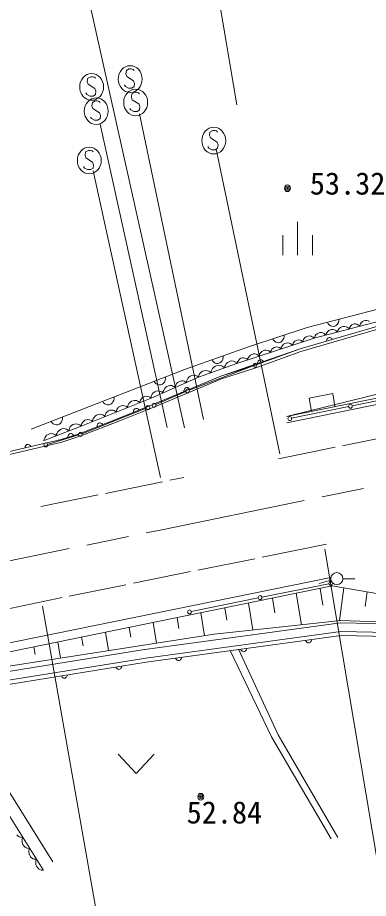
# Model space of a CAD drawing. Units: millimetres, scale not verified. Extents: x 40000 to 680000, y 20000 to 380000.
# Drawn here: x 487287 to 516241, y 245642 to 318228 of the extents above; entities that cross this region are included whole.
import ezdxf
from ezdxf.enums import TextEntityAlignment as Align

# ---------------------------------------------------------------- set-up
doc = ezdxf.new("R2010")
doc.units = ezdxf.units.MM
doc.header["$LTSCALE"] = 1000
doc.linetypes.add('CHAIN', pattern=[18.5, 12, -1.5, 3.5, -1.5])
for name, color, linetype, lineweight in [('M-BGD', 7, 'Continuous', 13), ('M-BGD-EXST', 7, 'Continuous', 13), ('M-BMK', 2, 'CHAIN', 13), ('M-STR-HTXT', 7, 'Continuous', 13), ('M-STR-STRC', 7, 'Continuous', 13)]:
    doc.layers.add(name, color=color, linetype=linetype, lineweight=lineweight)
doc.styles.add('ＭＳ ゴシック', font='')
doc.styles.get('ＭＳ ゴシック').set_extended_font_data('MS Gothic')

msp = doc.modelspace()

# ---------------------------------------------------------------- linework, layer by layer
at = {"layer": 'M-BGD'}
for p, q in [((503790, 308800), (503711, 308888)), ((510400, 301407), (510400, 298647)), ((509167, 300303), (509167, 298647)), ((511633, 300303), (511633, 298647)), ((510620, 290923), (529865, 296536)), ((529865, 296536), (510620, 290923)), ((510675, 290711), (529911, 296321)), ((511191, 292685), (524090, 296053)), ((524058, 295065), (511769, 291798)), ((513810, 293232), (513821, 293371)), ((515984, 293259), (515869, 293229)), ((516104, 293269), (515984, 293259)), ((516233, 293235), (516104, 293269)), ((506427, 291129), (511191, 292685)), ((509468, 285359), (539584, 292723)), ((512860, 293121), (512926, 293002)), ((512926, 293002), (513006, 292909)), ((513006, 292909), (513124, 292827)), ((513124, 292827), (513234, 292787)), ((513320, 292529), (513201, 292519)), ((513234, 292787), (513358, 292774)), ((513449, 292495), (513320, 292529)), ((513358, 292774), (513512, 292814)), ((513512, 292814), (513618, 292888)), ((513618, 292888), (513701, 292977)), ((513701, 292977), (513774, 293110)), ((513833, 292597), (513770, 292512)), ((513774, 293110), (513810, 293232)), ((513935, 292692), (513833, 292597)), ((514045, 292744), (513935, 292692)), ((514161, 292775), (514045, 292744)), ((514280, 292784), (514161, 292775)), ((514409, 292750), (514280, 292784)), ((514500, 292706), (514409, 292750)), ((514571, 292657), (514500, 292706)), ((514651, 292565), (514571, 292657)), ((514683, 292675), (514651, 292565)), ((514722, 292747), (514683, 292675)), ((514779, 292823), (514722, 292747)), ((514870, 292909), (514779, 292823)), ((514970, 292956), (514870, 292909)), ((515073, 292983), (514970, 292956)), ((515181, 292991), (515073, 292983)), ((515297, 292961), (515181, 292991)), ((515379, 292921), (515297, 292961)), ((515443, 292877), (515379, 292921)), ((515515, 292794), (515443, 292877)), ((515550, 292917), (515515, 292794)), ((515594, 292997), (515550, 292917)), ((515657, 293082), (515594, 292997)), ((515758, 293177), (515657, 293082)), ((515869, 293229), (515758, 293177)), ((516323, 293191), (516233, 293235)), ((511769, 291798), (505395, 289734)), ((509182, 291660), (509249, 291797)), ((509249, 291797), (509278, 291922)), ((509278, 291922), (509283, 292061)), ((511048, 291886), (510950, 291786)), ((511156, 291945), (511048, 291886)), ((511269, 291981), (511156, 291945)), ((511389, 291997), (511269, 291981)), ((511519, 291970), (511389, 291997)), ((511611, 291931), (511519, 291970)), ((511684, 291886), (511611, 291931)), ((511769, 291798), (511684, 291886)), ((511807, 291922), (511772, 291799)), ((511850, 292002), (511807, 291922)), ((511914, 292086), (511850, 292002)), ((512015, 292181), (511914, 292086)), ((512126, 292234), (512015, 292181)), ((512241, 292264), (512126, 292234)), ((512361, 292273), (512241, 292264)), ((512489, 292240), (512361, 292273)), ((512580, 292195), (512489, 292240)), ((512651, 292146), (512580, 292195)), ((512732, 292054), (512651, 292146)), ((512766, 292177), (512732, 292054)), ((512810, 292257), (512766, 292177)), ((512873, 292342), (512810, 292257)), ((512883, 291800), (512842, 291754)), ((512975, 292437), (512873, 292342)), ((512935, 291838), (512883, 291800)), ((513011, 291860), (512935, 291838)), ((513086, 292489), (512975, 292437)), ((513074, 291856), (513011, 291860)), ((513129, 291838), (513074, 291856)), ((513201, 292519), (513086, 292489)), ((513189, 291798), (513129, 291838)), ((513230, 291753), (513189, 291798)), ((513540, 292451), (513449, 292495)), ((513611, 292401), (513540, 292451)), ((513691, 292309), (513611, 292401)), ((513726, 292432), (513691, 292309)), ((513770, 292512), (513726, 292432)), ((501151, 289247), (506427, 291129)), ((508336, 291752), (508407, 291637)), ((508407, 291637), (508491, 291550)), ((508571, 291073), (508469, 291040)), ((508491, 291550), (508613, 291475)), ((508678, 291087), (508571, 291073)), ((508613, 291475), (508725, 291442)), ((508796, 291063), (508678, 291087)), ((508725, 291442), (508849, 291437)), ((508849, 291437), (509001, 291486)), ((509001, 291486), (509103, 291566)), ((509090, 291115), (509050, 291033)), ((509150, 291203), (509090, 291115)), ((509103, 291566), (509182, 291660)), ((509247, 291303), (509150, 291203)), ((509355, 291361), (509247, 291303)), ((509469, 291398), (509355, 291361)), ((539802, 291519), (509468, 285359)), ((509588, 291414), (509469, 291398)), ((509718, 291387), (509588, 291414)), ((509811, 291348), (509718, 291387)), ((509884, 291303), (509811, 291348)), ((509968, 291215), (509884, 291303)), ((509995, 291327), (509968, 291215)), ((510031, 291401), (509995, 291327)), ((510084, 291480), (510031, 291401)), ((510172, 291571), (510084, 291480)), ((510269, 291623), (510172, 291571)), ((510372, 291656), (510269, 291623)), ((510479, 291670), (510372, 291656)), ((510596, 291646), (510479, 291670)), ((510679, 291611), (510596, 291646)), ((510745, 291570), (510679, 291611)), ((510821, 291491), (510745, 291570)), ((510850, 291616), (510821, 291491)), ((510891, 291698), (510850, 291616)), ((510950, 291786), (510891, 291698)), ((512791, 291625), (512787, 291555)), ((512807, 291687), (512791, 291625)), ((512842, 291754), (512807, 291687)), ((513264, 291694), (513230, 291753)), ((510620, 290923), (504051, 288674)), ((504258, 290216), (504259, 290355)), ((506499, 290413), (506402, 290313)), ((506607, 290471), (506499, 290413)), ((506721, 290508), (506607, 290471)), ((506840, 290524), (506721, 290508)), ((506970, 290497), (506840, 290524)), ((506882, 289583), (510620, 290923)), ((506939, 289372), (510675, 290711)), ((507062, 290458), (506970, 290497)), ((507136, 290413), (507062, 290458)), ((507220, 290325), (507136, 290413)), ((507249, 290449), (507220, 290325)), ((507290, 290532), (507249, 290449)), ((507349, 290620), (507290, 290532)), ((507446, 290720), (507349, 290620)), ((507555, 290778), (507446, 290720)), ((507668, 290815), (507555, 290778)), ((507788, 290831), (507668, 290815)), ((507918, 290804), (507788, 290831)), ((508010, 290765), (507918, 290804)), ((508083, 290720), (508010, 290765)), ((508168, 290632), (508083, 290720)), ((508194, 290744), (508168, 290632)), ((508230, 290818), (508194, 290744)), ((508284, 290897), (508230, 290818)), ((508371, 290988), (508284, 290897)), ((508469, 291040), (508371, 290988)), ((508879, 291028), (508796, 291063)), ((508945, 290987), (508879, 291028)), ((509020, 290908), (508945, 290987)), ((509050, 291033), (509020, 290908)), ((505395, 289734), (502227, 288583)), ((503319, 290020), (503393, 289907)), ((503393, 289907), (503479, 289822)), ((503479, 289822), (503603, 289750)), ((503603, 289750), (503715, 289721)), ((503715, 289721), (503840, 289719)), ((503840, 289719), (503990, 289773)), ((503990, 289773), (504091, 289855)), ((504091, 289855), (504167, 289952)), ((504167, 289952), (504231, 290090)), ((504231, 290090), (504258, 290216)), ((504495, 289688), (504433, 289589)), ((504599, 289802), (504495, 289688)), ((504716, 289870), (504599, 289802)), ((504840, 289915), (504716, 289870)), ((504971, 289937), (504840, 289915)), ((505115, 289913), (504971, 289937)), ((505217, 289874), (505115, 289913)), ((505299, 289827), (505217, 289874)), ((505395, 289734), (505299, 289827)), ((505446, 289854), (505419, 289742)), ((505482, 289928), (505446, 289854)), ((505536, 290007), (505482, 289928)), ((505623, 290098), (505536, 290007)), ((505721, 290150), (505623, 290098)), ((505823, 290183), (505721, 290150)), ((505930, 290197), (505823, 290183)), ((506047, 290173), (505930, 290197)), ((506130, 290138), (506047, 290173)), ((506196, 290097), (506130, 290138)), ((506272, 290018), (506196, 290097)), ((506302, 290143), (506272, 290018)), ((506342, 290225), (506302, 290143)), ((506402, 290313), (506342, 290225)), ((507101, 289788), (507100, 289718)), ((507115, 289850), (507101, 289788)), ((507148, 289919), (507115, 289850)), ((507186, 289967), (507148, 289919)), ((507237, 290008), (507186, 289967)), ((507313, 290033), (507237, 290008)), ((507375, 290032), (507313, 290033)), ((507431, 290016), (507375, 290032)), ((507492, 289980), (507431, 290016)), ((507535, 289936), (507492, 289980)), ((507571, 289880), (507535, 289936)), ((533486, 289711), (509497, 284842)), ((488405, 284312), (501151, 289247)), ((506742, 289530), (501459, 287519)), ((502337, 288904), (502275, 288805)), ((502441, 289018), (502337, 288904)), ((502558, 289086), (502441, 289018)), ((502682, 289131), (502558, 289086)), ((502813, 289153), (502682, 289131)), ((502956, 289129), (502813, 289153)), ((503059, 289090), (502956, 289129)), ((503141, 289043), (503059, 289090)), ((503237, 288950), (503141, 289043)), ((503268, 289100), (503237, 288950)), ((503313, 289200), (503268, 289100)), ((503381, 289309), (503313, 289200)), ((503495, 289434), (503381, 289309)), ((503622, 289508), (503495, 289434)), ((503758, 289557), (503622, 289508)), ((503900, 289581), (503758, 289557)), ((504057, 289554), (503900, 289581)), ((504051, 288674), (506882, 289583)), ((504169, 289511), (504057, 289554)), ((504113, 288464), (506939, 289372)), ((504258, 289460), (504169, 289511)), ((504363, 289359), (504258, 289460)), ((504391, 289497), (504363, 289359)), ((504433, 289589), (504391, 289497)), ((502227, 288583), (498303, 286862)), ((498458, 286342), (504051, 288674)), ((504051, 288674), (498458, 286342)), ((498527, 286135), (504113, 288464)), ((498561, 288244), (498637, 288133)), ((499336, 288100), (499410, 288198)), ((499410, 288198), (499471, 288339)), ((499471, 288339), (499495, 288465)), ((499495, 288465), (499493, 288605)), ((500594, 288222), (500491, 288154)), ((500704, 288271), (500594, 288222)), ((500821, 288299), (500704, 288271)), ((500953, 288285), (500821, 288299)), ((501048, 288256), (500953, 288285)), ((501125, 288218), (501048, 288256)), ((501216, 288140), (501125, 288218)), ((501237, 288279), (501216, 288140)), ((501274, 288374), (501237, 288279)), ((501331, 288477), (501274, 288374)), ((501429, 288598), (501331, 288477)), ((501542, 288674), (501429, 288598)), ((501663, 288727), (501542, 288674)), ((501792, 288758), (501663, 288727)), ((501937, 288743), (501792, 288758)), ((502042, 288710), (501937, 288743)), ((502126, 288669), (502042, 288710)), ((502227, 288583), (502126, 288669)), ((502233, 288713), (502204, 288575)), ((502275, 288805), (502233, 288713)), ((498637, 288133), (498725, 288050)), ((498853, 287469), (498724, 287438)), ((498725, 288050), (498851, 287982)), ((498851, 287982), (498963, 287955)), ((498998, 287454), (498853, 287469)), ((498963, 287955), (499088, 287957)), ((499103, 287421), (498998, 287454)), ((499088, 287957), (499237, 288015)), ((499237, 288015), (499336, 288100)), ((499345, 287528), (499308, 287433)), ((499402, 287631), (499345, 287528)), ((499500, 287752), (499402, 287631)), ((499613, 287828), (499500, 287752)), ((499734, 287881), (499613, 287828)), ((499863, 287912), (499734, 287881)), ((500008, 287897), (499863, 287912)), ((500113, 287865), (500008, 287897)), ((500197, 287823), (500113, 287865)), ((500298, 287737), (500197, 287823)), ((500317, 287864), (500298, 287737)), ((500350, 287950), (500317, 287864)), ((500402, 288044), (500350, 287950)), ((500491, 288154), (500402, 288044)), ((501032, 287545), (501021, 287482)), ((501021, 287482), (501023, 287412)), ((501061, 287616), (501032, 287545)), ((501097, 287666), (501061, 287616)), ((501145, 287710), (501097, 287666)), ((501219, 287741), (501145, 287710)), ((501281, 287744), (501219, 287741)), ((501338, 287732), (501281, 287744)), ((501401, 287699), (501338, 287732)), ((501446, 287659), (501401, 287699)), ((501486, 287605), (501446, 287659)), ((498303, 286862), (492529, 284566)), ((495222, 286694), (495246, 286820)), ((495246, 286820), (495245, 286960)), ((497487, 286795), (497432, 286703)), ((497578, 286902), (497487, 286795)), ((497683, 286967), (497578, 286902)), ((497795, 287011), (497683, 286967)), ((497913, 287035), (497795, 287011)), ((498044, 287017), (497913, 287035)), ((498138, 286984), (498044, 287017)), ((498214, 286944), (498138, 286984)), ((498303, 286862), (498214, 286944)), ((498298, 286990), (498277, 286851)), ((498335, 287085), (498298, 286990)), ((498392, 287188), (498335, 287085)), ((498489, 287309), (498392, 287188)), ((498603, 287385), (498489, 287309)), ((498724, 287438), (498603, 287385)), ((501180, 287406), (498694, 286337)), ((499187, 287380), (499103, 287421)), ((499287, 287294), (499187, 287380)), ((499308, 287433), (499287, 287294)), ((513296, 287259), (511354, 286864)), ((511354, 286864), (511531, 285778)), ((513472, 286172), (513296, 287259)), ((514903, 286231), (519620, 287190)), ((497909, 286029), (492603, 283931)), ((494312, 286599), (494388, 286488)), ((494388, 286488), (494476, 286405)), ((494476, 286405), (494602, 286337)), ((494602, 286337), (494714, 286311)), ((494714, 286311), (494839, 286312)), ((494839, 286312), (494988, 286370)), ((494988, 286370), (495087, 286455)), ((495087, 286455), (495161, 286554)), ((495161, 286554), (495222, 286694)), ((495534, 286019), (495480, 285927)), ((495626, 286126), (495534, 286019)), ((495731, 286191), (495626, 286126)), ((495712, 285232), (498458, 286342)), ((498458, 286342), (495712, 285232)), ((495843, 286235), (495731, 286191)), ((495779, 285024), (498527, 286135)), ((495961, 286259), (495843, 286235)), ((496092, 286241), (495961, 286259)), ((496186, 286208), (496092, 286241)), ((496262, 286167), (496186, 286208)), ((496351, 286086), (496262, 286167)), ((496376, 286224), (496351, 286086)), ((496415, 286318), (496376, 286224)), ((496475, 286419), (496415, 286318)), ((496576, 286536), (496475, 286419)), ((496692, 286608), (496576, 286536)), ((496814, 286657), (496692, 286608)), ((496944, 286683), (496814, 286657)), ((496977, 285990), (496928, 285947)), ((497089, 286663), (496944, 286683)), ((497051, 286020), (496977, 285990)), ((497114, 286022), (497051, 286020)), ((497192, 286627), (497089, 286663)), ((497170, 286010), (497114, 286022)), ((497233, 285976), (497170, 286010)), ((497276, 286582), (497192, 286627)), ((497373, 286492), (497276, 286582)), ((497396, 286618), (497373, 286492)), ((497432, 286703), (497396, 286618)), ((509894, 285212), (514612, 286172)), ((490997, 285175), (490996, 285315)), ((493594, 285273), (493534, 285171)), ((493694, 285390), (493594, 285273)), ((493810, 285462), (493694, 285390)), ((493933, 285511), (493810, 285462)), ((494063, 285537), (493933, 285511)), ((494207, 285517), (494063, 285537)), ((494311, 285481), (494207, 285517)), ((494394, 285436), (494311, 285481)), ((494492, 285346), (494394, 285436)), ((494514, 285472), (494492, 285346)), ((494550, 285557), (494514, 285472)), ((494605, 285649), (494550, 285557)), ((494697, 285756), (494605, 285649)), ((494801, 285821), (494697, 285756)), ((494913, 285865), (494801, 285821)), ((495031, 285889), (494913, 285865)), ((495163, 285871), (495031, 285889)), ((495257, 285838), (495163, 285871)), ((495332, 285798), (495257, 285838)), ((495421, 285716), (495332, 285798)), ((495444, 285842), (495421, 285716)), ((495480, 285927), (495444, 285842)), ((496862, 285826), (496851, 285763)), ((496851, 285763), (496853, 285693)), ((496892, 285897), (496862, 285826)), ((496928, 285947), (496892, 285897)), ((497278, 285936), (497233, 285976)), ((497317, 285881), (497278, 285936)), ((492529, 284566), (489493, 283371)), ((490064, 284954), (490140, 284843)), ((490140, 284843), (490228, 284761)), ((490228, 284761), (490353, 284692)), ((490353, 284692), (490466, 284666)), ((490466, 284666), (490591, 284667)), ((490591, 284667), (490740, 284725)), ((490740, 284725), (490839, 284810)), ((490839, 284810), (490913, 284909)), ((490913, 284909), (490974, 285049)), ((490974, 285049), (490997, 285175)), ((491732, 284613), (491631, 284495)), ((491848, 284684), (491732, 284613)), ((491971, 284732), (491848, 284684)), ((492101, 284758), (491971, 284732)), ((492245, 284737), (492101, 284758)), ((492349, 284701), (492245, 284737)), ((492432, 284656), (492349, 284701)), ((492529, 284566), (492432, 284656)), ((492443, 283961), (495712, 285232)), ((495712, 285232), (492443, 283961)), ((492502, 283751), (495779, 285024)), ((492562, 284696), (492539, 284570)), ((492598, 284781), (492562, 284696)), ((492653, 284873), (492598, 284781)), ((492744, 284979), (492653, 284873)), ((492849, 285045), (492744, 284979)), ((492961, 285089), (492849, 285045)), ((493079, 285113), (492961, 285089)), ((493210, 285094), (493079, 285113)), ((493305, 285062), (493210, 285094)), ((493380, 285021), (493305, 285062)), ((493469, 284940), (493380, 285021)), ((493494, 285078), (493469, 284940)), ((493534, 285171), (493494, 285078)), ((493855, 284639), (493843, 284576)), ((493843, 284576), (493844, 284506)), ((493886, 284709), (493855, 284639)), ((493923, 284759), (493886, 284709)), ((493972, 284801), (493923, 284759)), ((494047, 284830), (493972, 284801)), ((494109, 284831), (494047, 284830)), ((494165, 284818), (494109, 284831)), ((494228, 284784), (494165, 284818)), ((494272, 284742), (494228, 284784)), ((494310, 284687), (494272, 284742)), ((489800, 283878), (489685, 283807)), ((492321, 283833), (489756, 283058)), ((489923, 283926), (489800, 283878)), ((490053, 283952), (489923, 283926)), ((490198, 283931), (490053, 283952)), ((490301, 283895), (490198, 283931)), ((490384, 283850), (490301, 283895)), ((490481, 283760), (490384, 283850)), ((490507, 283899), (490481, 283760)), ((490547, 283991), (490507, 283899)), ((490607, 284092), (490547, 283991)), ((490708, 284210), (490607, 284092)), ((490824, 284281), (490708, 284210)), ((490947, 284329), (490824, 284281)), ((490893, 283466), (492443, 283961)), ((492443, 283961), (490893, 283466)), ((491077, 284355), (490947, 284329)), ((491221, 284334), (491077, 284355)), ((491325, 284298), (491221, 284334)), ((491408, 284253), (491325, 284298)), ((491505, 284163), (491408, 284253)), ((491482, 283838), (491448, 283770)), ((491522, 283885), (491482, 283838)), ((491531, 284301), (491505, 284163)), ((491573, 283925), (491522, 283885)), ((491570, 284394), (491531, 284301)), ((491631, 284495), (491570, 284394)), ((491649, 283949), (491573, 283925)), ((491711, 283946), (491649, 283949)), ((491767, 283929), (491711, 283946)), ((491828, 283891), (491767, 283929)), ((491870, 283847), (491828, 283891)), ((491905, 283790), (491870, 283847)), ((485376, 282172), (490893, 283466)), ((490893, 283466), (485376, 282172)), ((485417, 281955), (490941, 283252)), ((489483, 283496), (489458, 283357)), ((489523, 283588), (489483, 283496)), ((489583, 283689), (489523, 283588)), ((489685, 283807), (489583, 283689)), ((490941, 283252), (492502, 283751)), ((491434, 283708), (491431, 283638)), ((491448, 283770), (491434, 283708)), ((487901, 282832), (487893, 282762)), ((487919, 282892), (487901, 282832)), ((487958, 282958), (487919, 282892)), ((488000, 283002), (487958, 282958)), ((488054, 283037), (488000, 283002)), ((488131, 283055), (488054, 283037)), ((488193, 283047), (488131, 283055)), ((488247, 283026), (488193, 283047)), ((488306, 282983), (488247, 283026)), ((488345, 282936), (488306, 282983)), ((488376, 282876), (488345, 282936)), ((483572, 266072), (513149, 272091)), ((507445, 270457), (512981, 271573)), ((513149, 271854), (512186, 271585)), ((514131, 271984), (515131, 271975)), ((483710, 265369), (513242, 271387)), ((510289, 270786), (510711, 268192)), ((512257, 271187), (512483, 269797)), ((513242, 271387), (520961, 270099)), ((514207, 271226), (513848, 268530)), ((516136, 270904), (515975, 269693)), ((501618, 269282), (507154, 270398)), ((508320, 270384), (508516, 269180)), ((504382, 269582), (504548, 268564)), ((506351, 269983), (506713, 267761)), ((500445, 268779), (500591, 267882)), ((502414, 269181), (502721, 267293)), ((496507, 267977), (496638, 267172)), ((513937, 268345), (497781, 266157)), ((498476, 268378), (498753, 266675)), ((513955, 268541), (503504, 267415)), ((520871, 268198), (513937, 268345)), ((529655, 268043), (513955, 268541)), ((503504, 267415), (484060, 264387)), ((492570, 267175), (492686, 266461)), ((494538, 267576), (494785, 266057)), ((513970, 267627), (497858, 265444)), ((497894, 265116), (513985, 267295)), ((520859, 267481), (513970, 267627)), ((513985, 267295), (520852, 267149)), ((490601, 266773), (490818, 265439)), ((511058, 266899), (511085, 266836)), ((511085, 266836), (511120, 266785)), ((511120, 266785), (511175, 266737)), ((511175, 266737), (511228, 266710)), ((511228, 266710), (511289, 266696)), ((511289, 266696), (511367, 266707)), ((511367, 266707), (511423, 266737)), ((511423, 266737), (511469, 266776)), ((511469, 266776), (511512, 266838)), ((511512, 266838), (511535, 266897)), ((511535, 266897), (511548, 266965)), ((497767, 266155), (484103, 263948)), ((488632, 266372), (488733, 265751)), ((504843, 266083), (508239, 258969)), ((508780, 259110), (505524, 266176)), ((505694, 266172), (505721, 266109)), ((505721, 266109), (505756, 266058)), ((505756, 266058), (505811, 266010)), ((505811, 266010), (505864, 265984)), ((505864, 265984), (505925, 265970)), ((505925, 265970), (506003, 265980)), ((506003, 265980), (506060, 266010)), ((506060, 266010), (506105, 266050)), ((506105, 266050), (506148, 266111)), ((506148, 266111), (506172, 266170)), ((506172, 266170), (506184, 266238)), ((497858, 265444), (484222, 263242)), ((484397, 262936), (497894, 265116)), ((500331, 265446), (500357, 265383)), ((500357, 265383), (500393, 265332)), ((500393, 265332), (500448, 265284)), ((500448, 265284), (500500, 265257)), ((500500, 265257), (500561, 265243)), ((500561, 265243), (500640, 265254)), ((500640, 265254), (500696, 265284)), ((500696, 265284), (500741, 265323)), ((500741, 265323), (500784, 265385)), ((500784, 265385), (500808, 265444)), ((500808, 265444), (500820, 265512)), ((495400, 264713), (495428, 264650)), ((495428, 264650), (495464, 264601)), ((495464, 264601), (495520, 264554)), ((495520, 264554), (495573, 264529)), ((495573, 264529), (495635, 264516)), ((495635, 264516), (495713, 264529)), ((495713, 264529), (495769, 264560)), ((495769, 264560), (495813, 264601)), ((495813, 264601), (495855, 264664)), ((495855, 264664), (495877, 264723)), ((495877, 264723), (495888, 264792)), ((490901, 263986), (490929, 263924)), ((490929, 263924), (490965, 263874)), ((490965, 263874), (491021, 263827)), ((491021, 263827), (491074, 263802)), ((491074, 263802), (491136, 263790)), ((491136, 263790), (491214, 263802)), ((491214, 263802), (491270, 263834)), ((491270, 263834), (491314, 263874)), ((491314, 263874), (491356, 263937)), ((491356, 263937), (491378, 263996)), ((491378, 263996), (491389, 264065)), ((483810, 258841), (490206, 248645)), ((508239, 258969), (513165, 250550)), ((513712, 250658), (508780, 259110)), ((495595, 257525), (497075, 255935)), ((497075, 255935), (498554, 257525)), ((483801, 256912), (489401, 247996)), ((487224, 250886), (487308, 250790)), ((487308, 250790), (487425, 250720)), ((487425, 250720), (487518, 250686)), ((487518, 250686), (487601, 250669)), ((487601, 250669), (487716, 250679)), ((487655, 250469), (487652, 250358)), ((487669, 250561), (487655, 250469)), ((487716, 250679), (487669, 250561)), ((487652, 250358), (487671, 250212)), ((487671, 250212), (487723, 250091)), ((487723, 250091), (487791, 249982)), ((487791, 249982), (487876, 249887)), ((487876, 249887), (487992, 249816)), ((487992, 249816), (488086, 249782)), ((488086, 249782), (488168, 249766)), ((488168, 249766), (488283, 249775)), ((488283, 249775), (488236, 249658)), ((488222, 249565), (488219, 249455)), ((488219, 249455), (488239, 249308)), ((488236, 249658), (488222, 249565)), ((488239, 249308), (488291, 249187)), ((488291, 249187), (488359, 249079)), ((488359, 249079), (488443, 248983)), ((488443, 248983), (488559, 248913)), ((488559, 248913), (488653, 248879)), ((488653, 248879), (488736, 248863)), ((488736, 248863), (488850, 248872)), ((488789, 248662), (488786, 248552)), ((488786, 248552), (488806, 248405)), ((488804, 248754), (488789, 248662)), ((488850, 248872), (488804, 248754)), ((488806, 248405), (488858, 248284)), ((488858, 248284), (488926, 248176)), ((488926, 248176), (489010, 248080)), ((489010, 248080), (489127, 248010)), ((489127, 248010), (489221, 247975)), ((489221, 247975), (489303, 247959)), ((489303, 247959), (489418, 247969))]:
    msp.add_line(p, q, dxfattribs=at)
msp.add_circle((513631, 271989), 500, dxfattribs=at)
for centre, major_axis in [((509560, 304165), (0, -276)), ((509560, 304165), (0, -166)), ((509560, 304165), (0, -55.2)), ((506882, 289583), (0, -166)), ((501318, 287466), (0, -166)), ((498048, 286085), (0, -166)), ((498556, 286277), (0, -166)), ((514757, 286201), (0, -166)), ((509748, 285182), (0, -166)), ((492464, 283876), (0, -166)), ((489613, 283015), (0, -166)), ((513127, 271603), (0, -166)), ((507299, 270427), (0, -166)), ((501472, 269252), (0, -166)), ((502404, 254021), (0, -276)), ((502404, 254021), (0, -166)), ((502404, 254021), (0, -55.2))]:
    msp.add_ellipse(centre, major_axis=major_axis, ratio=0.893369, dxfattribs=at)
at = {"layer": 'M-BGD-EXST'}
for p, q in [((496271, 313868), (496231, 313603)), ((496231, 313603), (496310, 313382)), ((496508, 314001), (496271, 313868)), ((496665, 314001), (496508, 314001)), ((496823, 313957), (496665, 314001)), ((496902, 313868), (496823, 313957)), ((493082, 313226), (493043, 312961)), ((493043, 312961), (493122, 312740)), ((493319, 313358), (493082, 313226)), ((493477, 313358), (493319, 313358)), ((493635, 313314), (493477, 313358)), ((493713, 313226), (493635, 313314)), ((496310, 313382), (496863, 313029)), ((496863, 313029), (496942, 312808)), ((493122, 312740), (493674, 312386)), ((493674, 312386), (493753, 312166)), ((493753, 312166), (493713, 311901)), ((496192, 312543), (496113, 312676)), ((496429, 312411), (496192, 312543)), ((496705, 312411), (496429, 312411)), ((496902, 312543), (496705, 312411)), ((496942, 312808), (496902, 312543)), ((493003, 311901), (492924, 312033)), ((493240, 311768), (493003, 311901)), ((493516, 311768), (493240, 311768)), ((493713, 311901), (493516, 311768)), ((496717, 311941), (496678, 311676)), ((496678, 311676), (496757, 311455)), ((496954, 312073), (496717, 311941)), ((496757, 311455), (497309, 311102)), ((497112, 312073), (496954, 312073)), ((497270, 312029), (497112, 312073)), ((497349, 311941), (497270, 312029)), ((493465, 311227), (493425, 310962)), ((493425, 310962), (493504, 310741)), ((493702, 311359), (493465, 311227)), ((493504, 310741), (494057, 310388)), ((493859, 311359), (493702, 311359)), ((494017, 311315), (493859, 311359)), ((494096, 311227), (494017, 311315)), ((496638, 310616), (496559, 310748)), ((497309, 311102), (497388, 310881)), ((497388, 310881), (497349, 310616)), ((493386, 309902), (493307, 310034)), ((494057, 310388), (494136, 310167)), ((494136, 310167), (494096, 309902)), ((496875, 310483), (496638, 310616)), ((497151, 310483), (496875, 310483)), ((497349, 310616), (497151, 310483)), ((502631, 285100), (497352, 310306)), ((493623, 309769), (493386, 309902)), ((493899, 309769), (493623, 309769)), ((494096, 309902), (493899, 309769)), ((499622, 284440), (494099, 309449)), ((503159, 308800), (503119, 308535)), ((503119, 308535), (503198, 308314)), ((503395, 308932), (503159, 308800)), ((503553, 308932), (503395, 308932)), ((503711, 308888), (503553, 308932)), ((503198, 308314), (503751, 307960)), ((503751, 307960), (503829, 307740)), ((492891, 307158), (492851, 306893)), ((493128, 307290), (492891, 307158)), ((493285, 307290), (493128, 307290)), ((493443, 307246), (493285, 307290)), ((493522, 307158), (493443, 307246)), ((503080, 307475), (503001, 307607)), ((503316, 307342), (503080, 307475)), ((503593, 307342), (503316, 307342)), ((503790, 307475), (503593, 307342)), ((508926, 282287), (503666, 307379)), ((503829, 307740), (503790, 307475)), ((492851, 306893), (492930, 306672)), ((492930, 306672), (493483, 306319)), ((493483, 306319), (493562, 306098)), ((492812, 305833), (492733, 305965)), ((493049, 305700), (492812, 305833)), ((493325, 305700), (493049, 305700)), ((493522, 305833), (493325, 305700)), ((493562, 306098), (493522, 305833)), ((499093, 280318), (493525, 305594)), ((512640, 274426), (517044, 248304)), ((489352, 269731), (494044, 243140))]:
    msp.add_line(p, q, dxfattribs=at)
for centre in [(493398, 312519), (496587, 313161), (497033, 311234), (493780, 310520), (503474, 308093), (493206, 306451)]:
    msp.add_ellipse(centre, major_axis=(0, -1104), ratio=0.893369, dxfattribs=at)
at = {"layer": 'M-BMK'}
for p, q in [((499187, 276026), (518598, 279985)), ((479776, 272067), (499187, 276026))]:
    msp.add_line(p, q, dxfattribs=at)
at = {"layer": 'M-STR-HTXT'}
msp.add_line((505377, 311034), (503958, 319476), dxfattribs=at)
at = {"layer": 'M-STR-STRC'}
for p, q in [((501059, 284412), (492551, 322504)), ((518807, 283896), (514110, 282948)), ((513494, 282815), (508808, 281858)), ((501004, 280338), (499856, 280105)), ((499246, 279983), (494541, 279015)), ((493935, 278898), (489217, 277940)), ((507481, 273750), (512769, 274824)), ((502165, 272685), (506867, 273629)), ((496848, 271619), (501569, 272574)), ((491540, 270544), (496233, 271492)), ((486255, 269461), (490964, 270427))]:
    msp.add_line(p, q, dxfattribs=at)

# ---------------------------------------------------------------- texts
at = {"layer": 'M-BGD', "style": 'ＭＳ ゴシック'}
for s, p in [('53.32', (511408, 303093)), ('52.84', (501240, 251263))]:
    msp.add_text(s, height=1833, dxfattribs=at).set_placement(p, align=Align.BOTTOM_LEFT)

doc.saveas('drawing.dxf')
